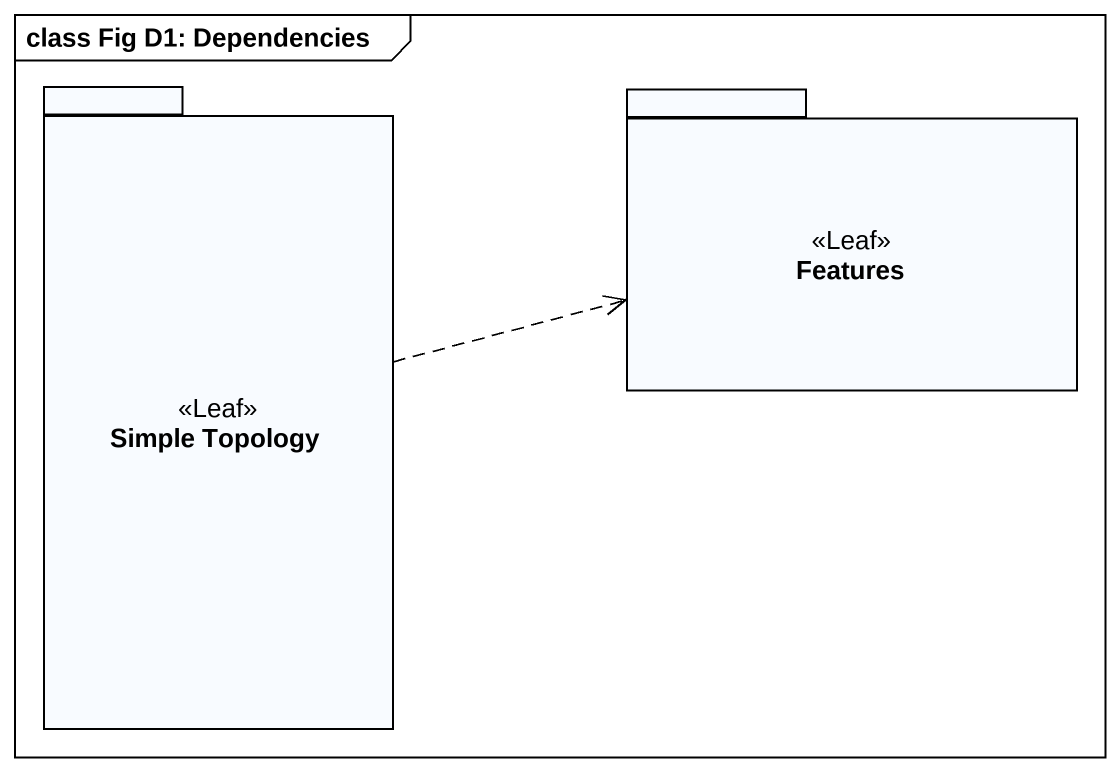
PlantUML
@startuml
mainframe class Fig D1: Dependencies
package "Simple Topology" as Simple_Topology <<Leaf>> {
}
package Features <<Leaf>> {
}
Simple_Topology .right.> Features
@enduml
